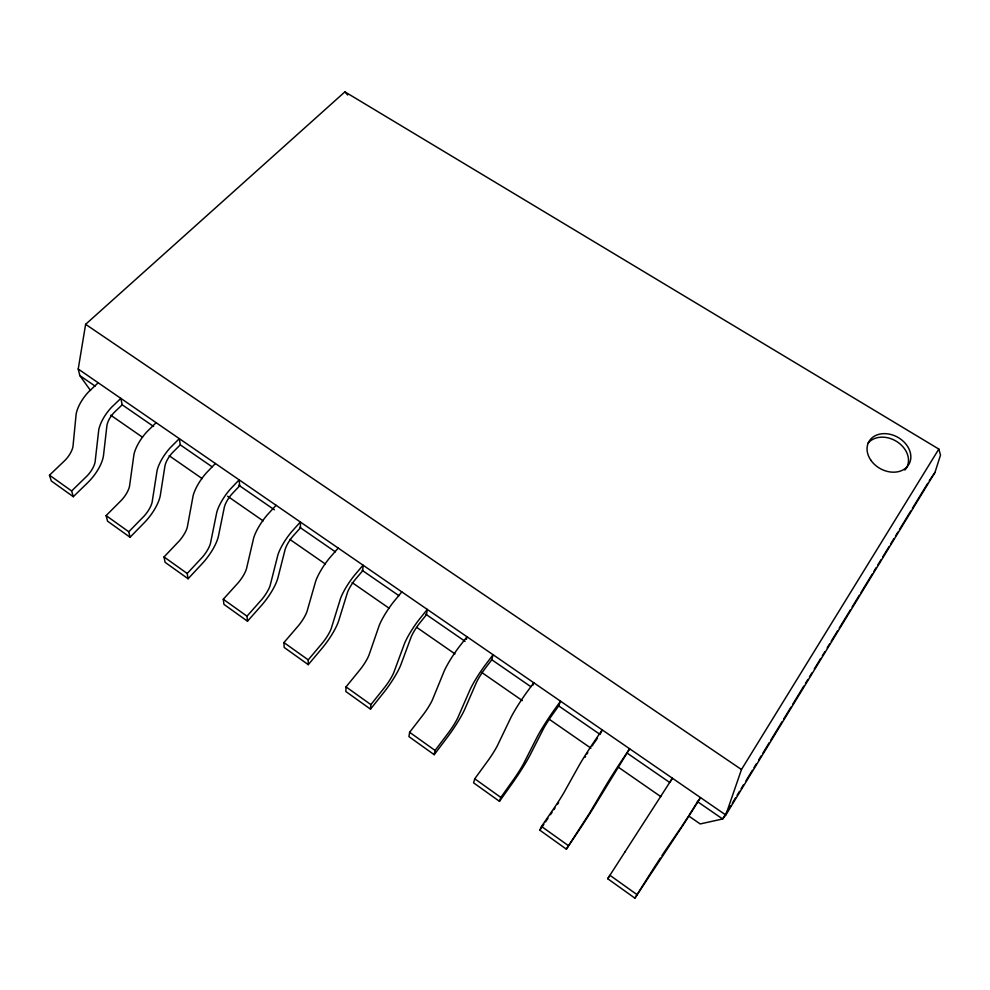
<?xml version="1.0" encoding="UTF-8"?>
<svg xmlns="http://www.w3.org/2000/svg" width="990" height="990" viewBox="0 0 990 990"><rect width="100%" height="100%" fill="white"/><g stroke="black" fill="none" stroke-linecap="round" stroke-linejoin="round"><path stroke-width="1.49" d="M401.816 591.884L393.426 602.093A27.349 5.816 -55.3 0 0 379.207 625.494L368.936 655.232A16.929 3.552 -54.8 0 1 360.447 669.191L346.03 686.887L345.819 691.503L370.495 709.137L383.613 692.691A29.799 5.668 -55 0 0 401.136 664.043L410.961 637.486A14.776 2.846 -55.5 0 1 419.958 622.772L426.48 614.691L427.296 609.419L418.968 619.765A27.473 5.297 -55.5 0 0 404.625 643.24L393.735 672.717A17.003 3.23 -55 0 1 385.172 686.713L370.891 704.633L370.495 709.137M466.439 639.317L466.995 636.768L458.803 647.312A27.671 4.467 -55.8 0 0 444.262 670.898L432.382 699.955A17.127 2.723 -55.4 0 1 423.708 714.025L409.625 732.291L408.944 736.634L434.214 754.689L447.022 737.711A30.158 4.183 -55.6 0 0 464.929 708.84L476.227 682.927A14.961 2.104 -56 0 1 485.434 668.089L491.782 659.736L493.082 654.737L484.976 665.429A27.807 3.923 -56 0 0 470.312 689.09L457.776 717.849A17.214 2.388 -55.6 0 1 449.027 731.969L435.08 750.457L434.214 754.689M90.523 390.518L79.843 375.594L78.222 369.022L85.623 324.324L344.916 91.847L938.829 449.076L940.5 455.103L934.968 472.44L725.794 815.005L722.638 818.977L700.19 823.94L688.755 816.02M532.966 685.167L533.771 682.754L525.801 693.656A28.017 3.044 -56.3 0 0 510.939 717.441L497.351 745.755A17.35 1.856 -56 0 1 488.491 759.936L474.755 778.796L473.591 782.843L499.48 801.343L511.954 783.808A30.541 2.636 -56.2 0 0 530.244 754.726L543.114 729.469A15.147 1.324 -56.4 0 1 552.519 714.52L558.682 705.895L560.513 701.18L552.63 712.218A28.153 2.463 -56.4 0 0 537.632 736.077L523.364 764.094A17.436 1.51 -56.2 0 1 514.416 778.313L500.841 797.42L499.48 801.343M938.829 449.076L741.473 769.527L725.794 815.005L78.222 369.022M566.354 849.148L589.124 813.83L606.66 784.241A28.512 0.941 -56.9 0 1 622.005 760.196L629.64 748.787L597.168 801.727A30.925 1.015 -56.9 0 1 578.469 831.043L566.354 849.148L539.835 830.189L541.505 826.452L554.858 806.961A17.56 0.953 -56.6 0 0 563.916 792.681L579.274 765.134A28.364 1.559 -56.7 0 1 594.483 741.163L602.217 729.902L600.064 734.432M730.682 805.823L722.638 818.977L697.22 801.442M732.291 803.187L735.496 797.928M737.105 795.292L739.518 791.344M741.126 788.708L743.54 784.761M745.953 780.813L752.388 770.282M753.996 767.646L756.41 763.698M758.823 759.751L761.236 755.803M762.845 753.167L769.267 742.649M770.876 740.013L782.137 721.586M783.746 718.95L790.985 707.107M792.594 704.472L803.843 686.045M805.452 683.422L807.865 679.474M809.474 676.838L811.887 672.891M814.3 668.943L820.735 658.412M822.344 655.776L824.757 651.828M827.17 647.881L829.583 643.933M831.192 641.297L837.614 630.766M839.223 628.143L850.484 609.716M852.093 607.08L859.332 595.238M860.941 592.602L872.19 574.175M873.799 571.539L876.212 567.592M877.821 564.968L881.038 559.697M882.647 557.073L889.082 546.542M890.691 543.906L893.908 538.647M895.517 536.011L897.93 532.063M899.539 529.427L910.788 511.001M912.396 508.365L927.679 483.368M929.288 480.732L934.968 472.44M696.861 802.853L689.176 815.067M624.888 852.019L607.699 878.712L634.887 898.153L646.631 879.429A31.334 0.693 -57.5 0 1 649.477 874.913M634.887 898.153L677.432 833.642A28.871 0.656 -57.4 0 0 693.136 809.412L700.524 797.606L697.579 801.69M688.273 816.49L681.962 826.118M624.826 852.105L672.408 778.239L669.685 782.459M607.699 878.712L609.914 875.284L637.325 894.849M681.108 827.368L665.763 849.89A31.334 0.693 -57.5 0 0 661.877 855.694M539.835 830.189L543.918 824.237M545.552 821.849L548.002 818.272M550.452 814.696L552.086 812.307M594.012 743.23L597.465 738.206M308.274 664.661L308.212 659.885L322.814 642.535A16.805 4.034 -54.4 0 0 331.204 628.638L340.523 598.492A27.151 6.608 -55 0 1 354.556 575.202L363.07 565.191L362.736 570.723L356.054 578.544A14.603 3.552 -55 0 0 347.255 593.146L338.852 620.297A29.44 7.066 -54.4 0 1 321.688 648.722L308.274 664.661L284.167 647.435L283.944 642.56L298.671 625.42A16.731 4.331 -54.2 0 0 306.987 611.56L315.699 581.167A27.027 7.103 -54.8 0 1 329.608 557.952L338.209 548.076M247.488 621.213L261.187 605.769A29.106 8.403 -53.8 0 0 277.992 577.554L285.033 549.834A14.442 4.232 -54.5 0 1 293.659 535.355L300.477 527.781L300.366 522.015L291.666 531.704A26.829 7.858 -54.5 0 0 277.93 554.808L270.122 585.573A16.607 4.789 -53.8 0 1 261.904 599.358L246.993 616.176L247.488 621.213L223.938 604.37L223.282 599.247L238.318 582.64A16.533 5.086 -53.6 0 0 246.46 568.891L253.688 537.892A26.705 8.328 -54.3 0 1 267.312 514.862L276.086 505.284M188.088 578.754L202.059 563.78A28.772 9.677 -53.2 0 0 218.518 535.788L224.272 507.536A14.268 4.863 -54 0 1 232.712 493.168L239.679 485.843L239.135 479.841L230.249 489.221A26.532 9.046 -54 0 0 216.81 512.152L210.437 543.498A16.422 5.519 -53.2 0 1 202.393 557.184L187.197 573.482L188.088 578.754L165.083 562.308L164.031 556.949L179.326 540.849A16.347 5.792 -52.9 0 0 187.308 527.2L193.137 495.619A26.408 9.504 -53.8 0 1 206.465 472.775L215.412 463.506M130.049 537.261L144.255 522.745A28.45 10.878 -52.5 0 0 160.392 494.963L164.909 466.216A14.108 5.482 -53.5 0 1 173.163 451.96L180.267 444.857L179.314 438.644L170.268 447.728A26.223 10.185 -53.5 0 0 157.101 470.473L152.101 502.388A16.236 6.212 -52.5 0 1 144.218 515.963L128.762 531.766L130.049 537.261L107.551 521.173L106.116 515.592L121.683 499.987A16.174 6.472 -52.2 0 0 129.492 486.449L133.972 454.336A26.111 10.618 -53.2 0 1 147.027 431.665L156.135 422.68M73.297 496.695L87.751 482.625A28.141 12.029 -51.7 0 0 103.554 455.054L106.883 425.836A13.959 6.051 -52.9 0 1 114.976 411.679L122.203 404.811L120.854 398.376L111.66 407.187A25.938 11.261 -52.9 0 0 98.765 429.759L95.077 462.182A16.063 6.868 -51.7 0 1 87.355 475.658L71.639 490.978L73.297 496.695L51.307 480.967L49.5 475.175L65.315 460.041A16.001 7.116 -51.4 0 0 72.975 446.601L76.156 413.981A25.827 11.67 -52.6 0 1 88.951 391.483L98.208 382.784M85.623 324.324L741.473 769.527M79.843 375.594L95.102 386.112M121.807 404.526L153.586 426.455M180.291 444.869L212.07 466.797M238.776 485.211L274.366 509.763M299.797 527.311L335.4 551.863M362.093 570.277L398.97 595.72M425.663 614.134L465.077 641.322M491.782 659.736L530.888 686.713M558.682 705.895L599.358 733.937M627.314 753.229L669.252 782.162M110.719 415.194L142.486 437.221M169.166 455.722L202.195 478.615M227.601 496.238L263.179 520.901M289.847 539.402L325.425 564.065M352.106 582.566L388.946 608.12M416.889 627.499L455.004 653.92M481.685 672.42L522.336 700.611M549.017 719.111L590.943 748.18M617.611 766.681L660.813 796.628M49.5 475.175L71.639 490.978M106.116 515.592L128.762 531.766M164.031 556.949L187.197 573.482M223.282 599.247L246.993 616.176M283.944 642.56L308.212 659.885M346.03 686.887L370.891 704.633M409.625 732.291L435.08 750.457M474.755 778.796L500.841 797.42M541.505 826.452L568.235 845.534M344.916 91.847L347.663 95.015M867.884 443.421A22.894 17.919 29.2 0 1 898.227 442.518A22.894 17.919 29.2 0 1 904.91 470.052M650.059 873.984A31.334 0.693 -57.5 0 1 656.506 863.923M657.075 863.033A31.334 0.693 -57.5 0 1 660.355 857.996M585.003 757.338A15.258 0.842 -56.7 0 1 585.61 756.298M587.021 753.959A15.258 0.842 -56.7 0 1 587.812 752.685M592.23 745.866A15.258 0.842 -56.7 0 1 593.121 744.529M558.595 802.581A30.777 1.658 -56.6 0 1 557.407 804.387M555.031 807.964A30.777 1.658 -56.6 0 1 553.843 809.721M870.841 460.202A22.993 17.956 29.2 0 0 908.672 464.718A22.993 17.956 29.2 0 0 887.362 433.818A22.993 17.956 29.2 0 0 870.841 460.202"/></g></svg>
